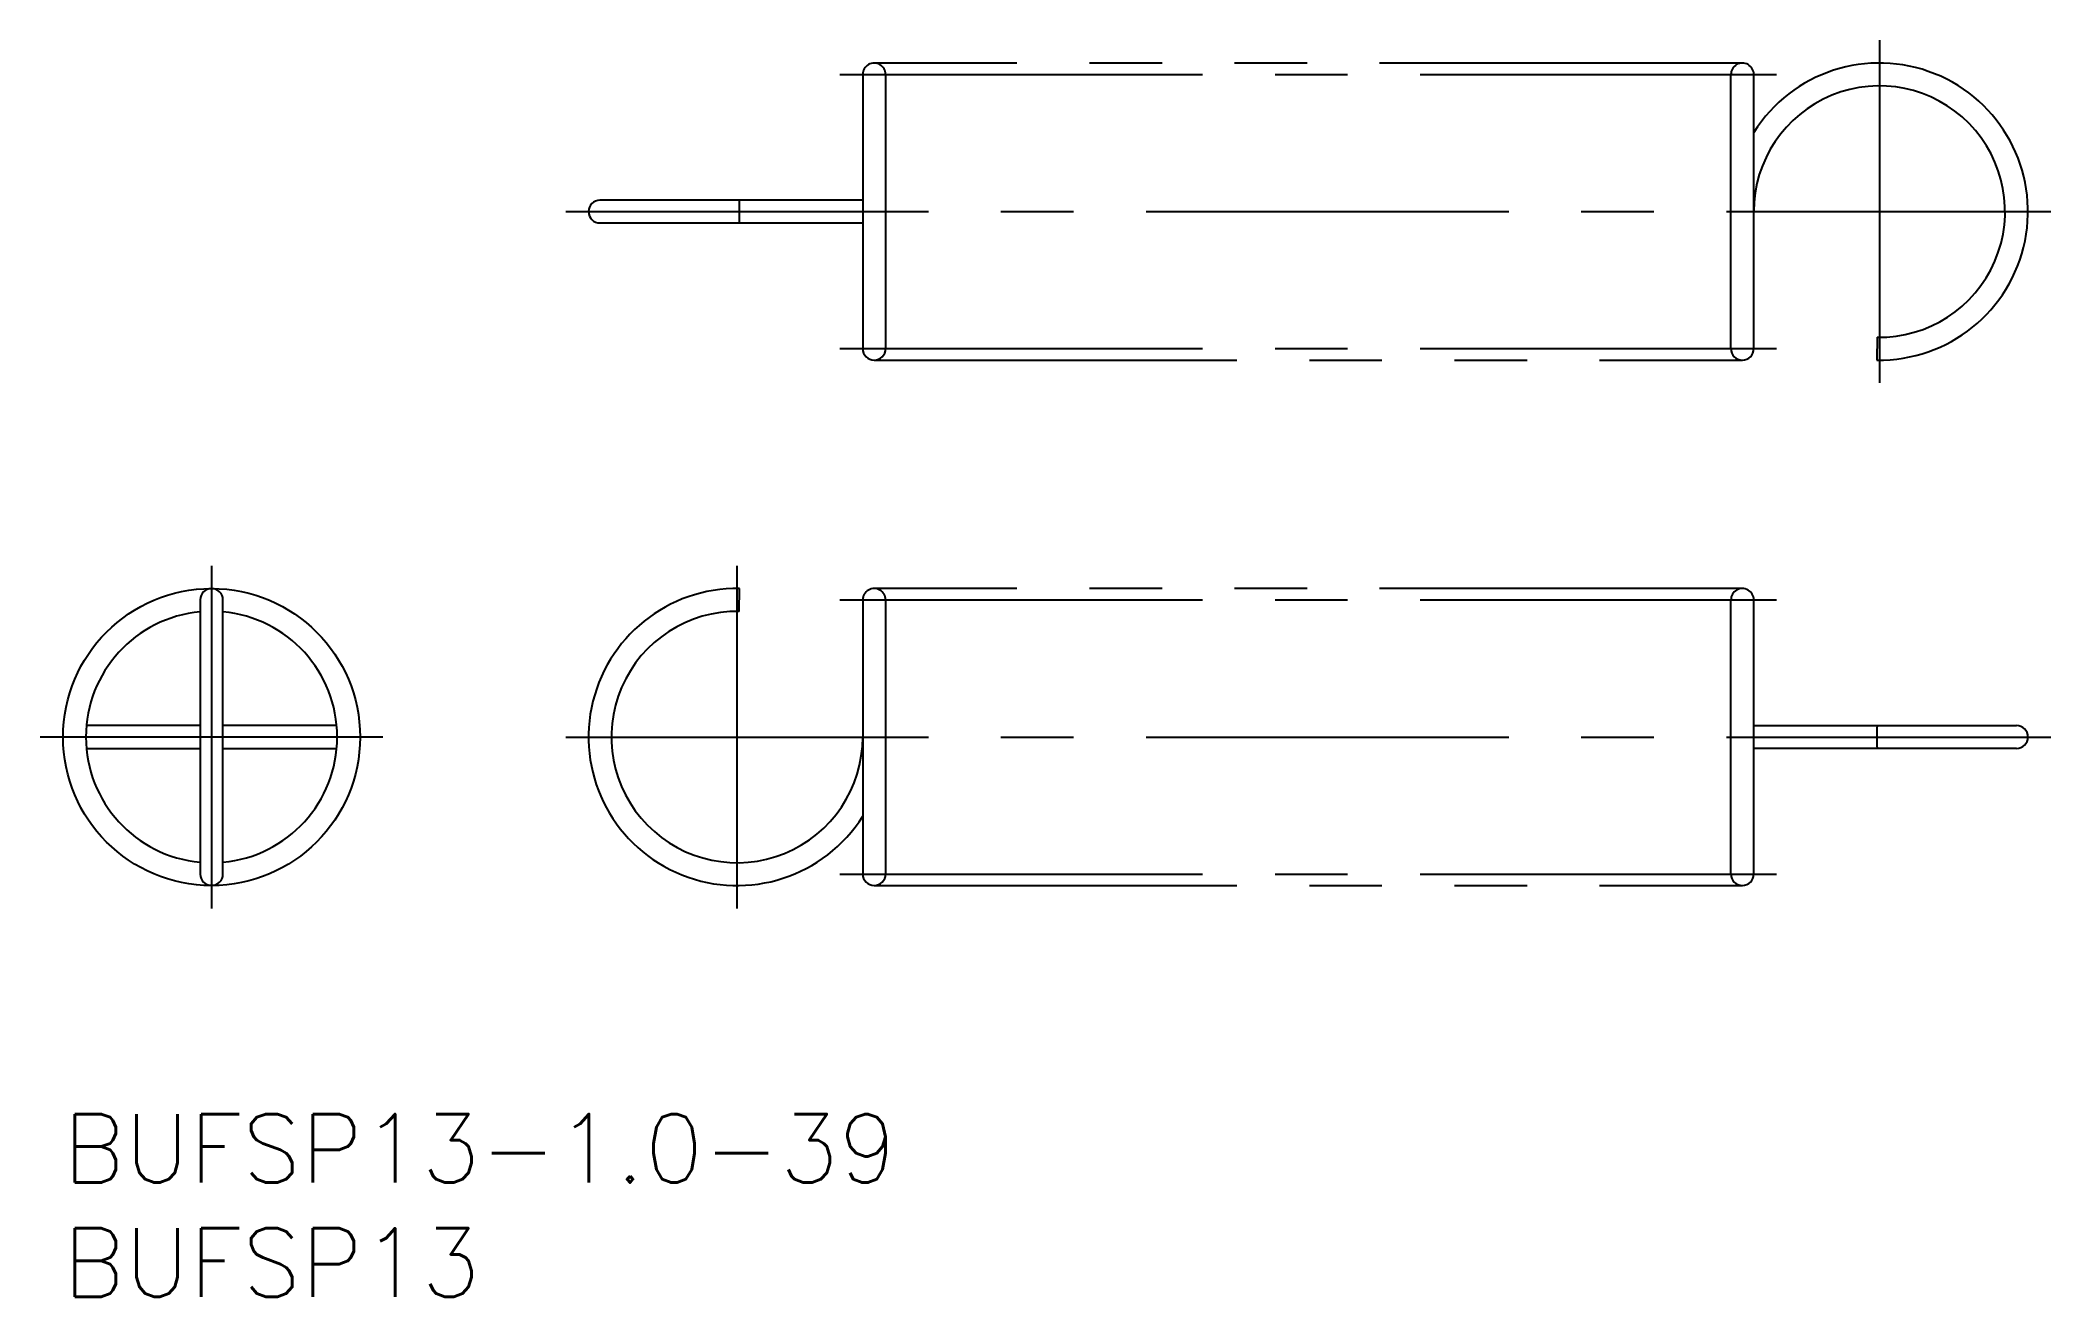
# Model space of a CAD drawing. Extents: x -1 to 87, y -8 to 47.
import ezdxf

# ---------------------------------------------------------------- set-up
doc = ezdxf.new("R2010")
doc.units = 0
doc.header["$LTSCALE"] = 0.5
doc.linetypes.add('CENTER', pattern=[50.8, 31.75, -6.35, 6.35, -6.35])
doc.linetypes.add('PHANTOM', pattern=[63.5, 31.75, -6.35, 6.35, -6.35, 6.35, -6.35])
for name, color, linetype in [('MSM_CENTER', 1, 'CENTER'), ('MSM_CONTINUOUS', 7, 'CONTINUOUS'), ('MSM_IMAGINARY', 6, 'PHANTOM'), ('MSM_PART_NUMBER', 7, 'CONTINUOUS')]:
    doc.layers.add(name, color=color, linetype=linetype)
doc.styles.get("Standard").update_dxf_attribs({"font": 'txt.shx', "height": 3, "bigfont": 'bigfont.shx'})

# ---------------------------------------------------------------- blocks, each defined once
blk = doc.blocks.new('*U17')
at = {"layer": 'MSM_PART_NUMBER'}
blk.add_text('BUFSP13-1.0-39', height=3, dxfattribs=at).set_placement((0, -3))
blk = doc.blocks.new('*U18')
at = {"layer": 'MSM_PART_NUMBER'}
blk.add_text('BUFSP13', height=3, dxfattribs=at).set_placement((0, -8))

msp = doc.modelspace()

# ---------------------------------------------------------------- linework, layer by layer
at = {"layer": 'MSM_CENTER'}
for p, q in [((79.5, 47), (79.5, 32)), ((34, 45.5), (75, 45.5)), ((22, 39.5), (87, 39.5)), ((34, 33.5), (75, 33.5)), ((6.5, 24), (6.5, 9)), ((29.5, 9), (29.5, 24)), ((34, 22.5), (75, 22.5)), ((14, 16.5), (-1, 16.5)), ((22, 16.5), (87, 16.5)), ((34, 10.5), (75, 10.5))]:
    msp.add_line(p, q, dxfattribs=at)
at = {"layer": 'MSM_CONTINUOUS'}
for p, q in [((35, 45.5), (35, 33.5)), ((36, 45.5), (36, 33.5)), ((73, 33.5), (73, 45.5)), ((74, 33.5), (74, 45.5)), ((35, 40), (23.5, 40)), ((23.5, 39), (35, 39)), ((79.404, 34.001), (79.387, 33.001)), ((29.596, 21.999), (29.613, 22.999)), ((6, 22.5), (6, 10.5)), ((7, 10.5), (7, 22.5)), ((35, 22.5), (35, 10.5)), ((36, 22.5), (36, 10.5)), ((73, 10.5), (73, 22.5)), ((74, 10.5), (74, 22.5)), ((6, 17), (1.023, 17)), ((11.977, 17), (7, 17)), ((74, 17), (85.5, 17)), ((1.023, 16), (6, 16)), ((7, 16), (11.977, 16)), ((85.5, 16), (74, 16))]:
    msp.add_line(p, q, dxfattribs=at)
msp.add_circle((6.5, 16.5), 6.5, dxfattribs=at)
for centre, radius, start, end in [((35.5, 45.5), 0.5, 0, 180.00002), ((73.5, 45.5), 0.5, 0, 180.00002), ((79.5, 39.5), 6.5, 269, 147.79577), ((79.5, 39.5), 5.5, 269, 180), ((23.5, 39.5), 0.5, 90, 270), ((15.273, 39.5), 14.34, 358.0008, 1.99699), ((35.5, 33.5), 0.5, 180, 359.99998), ((73.5, 33.5), 0.5, 180, 359.99998), ((6.5, 22.5), 0.5, 0, 180), ((29.5, 16.5), 6.5, 89, 327.79577), ((35.5, 22.5), 0.5, 0, 180.00002), ((73.5, 22.5), 0.5, 0, 180.00002), ((29.5, 16.5), 5.5, 89, 0), ((6.5, 16.5), 5.5, 95.21591, 264.78409), ((6.5, 16.5), 5.5, 275.21591, 84.78409), ((93.727, 16.5), 14.34, 178.00301, 181.9992), ((85.5, 16.5), 0.5, 270, 90), ((6.5, 10.5), 0.5, 180, 0), ((35.5, 10.5), 0.5, 180, 359.99998), ((73.5, 10.5), 0.5, 180, 359.99998)]:
    msp.add_arc(centre, radius, start, end, dxfattribs=at)
at = {"layer": 'MSM_IMAGINARY'}
for p, q in [((73.5, 46), (35.5, 46)), ((35.5, 33), (73.5, 33)), ((73.5, 23), (35.5, 23)), ((35.5, 10), (73.5, 10))]:
    msp.add_line(p, q, dxfattribs=at)

# ---------------------------------------------------------------- block references
at = {"layer": 'MSM_CONTINUOUS'}
for name in ['*U17', '*U18']:
    msp.add_blockref(name, (0, 0), dxfattribs=at)

doc.saveas('drawing.dxf')
